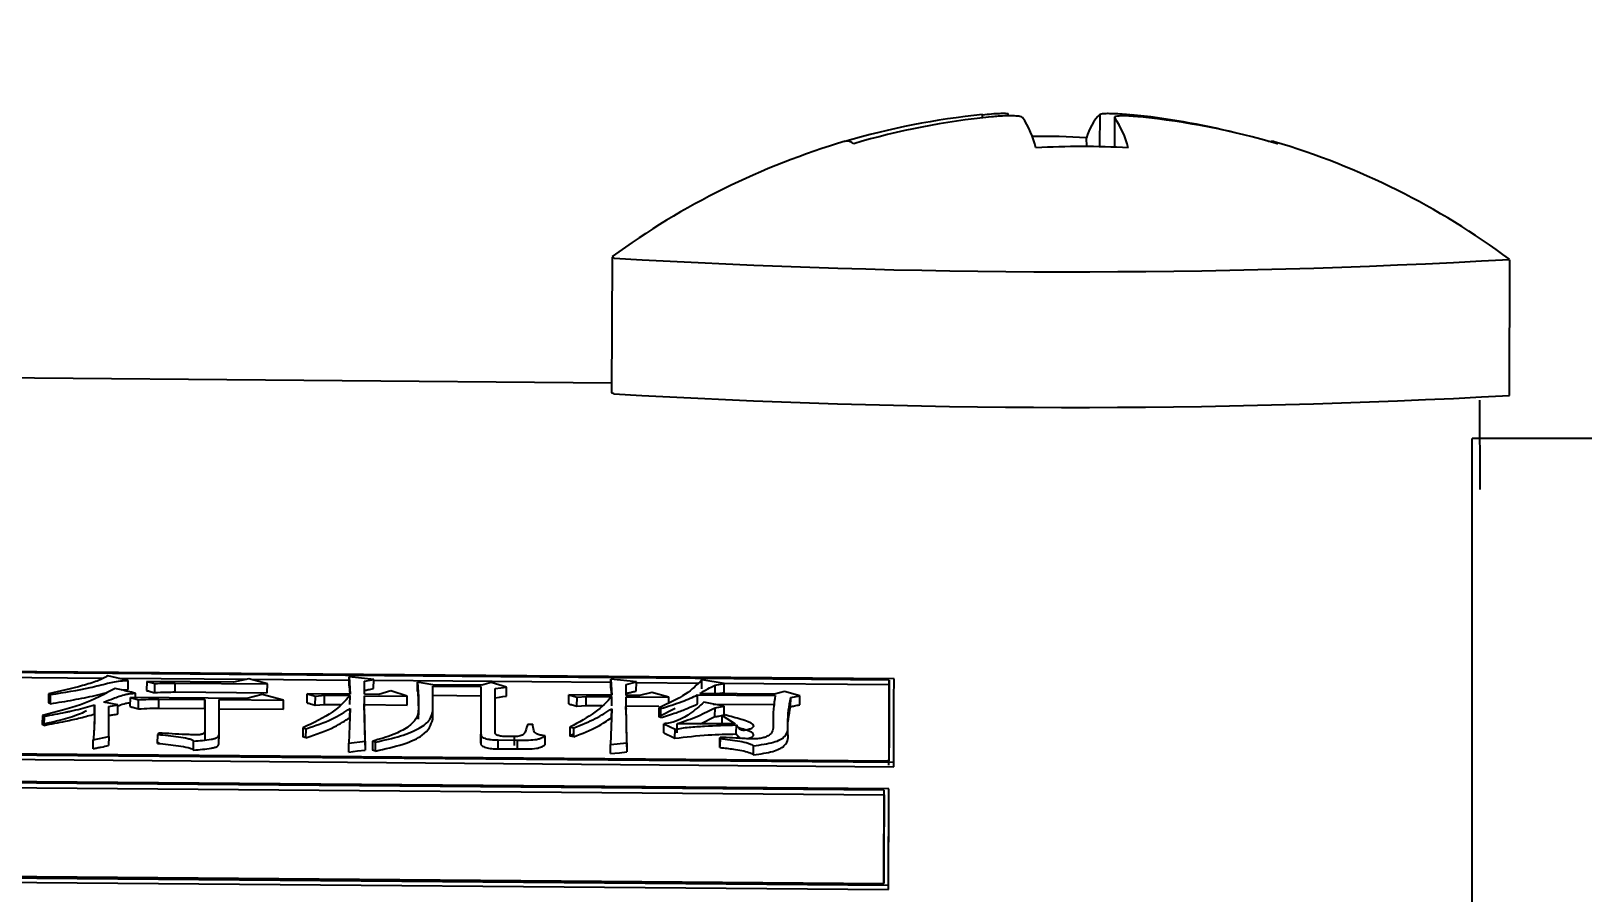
# Model space of a CAD drawing. Header units: millimetres. Extents: x 1726 to 4771, y 590 to 2743.
# Drawn here: x 2483.99 to 2500.41, y 2335.73 to 2344.85 of the extents above; entities that cross this region are included whole.
import ezdxf

# ---------------------------------------------------------------- set-up
doc = ezdxf.new("R2010")
doc.units = ezdxf.units.MM
doc.layers.add('AM_5', color=3, linetype='Continuous', lineweight=25)
doc.styles.add('SLDTEXTSTYLE1', font='txt.shx', dxfattribs={"width": 0.7, "bigfont": 'gbcbig.shx'})
doc.dimstyles.new('SLDDIMSTYLE12$0', dxfattribs={"dimtxt": 12, "dimasz": 10, "dimexe": 0, "dimexo": 0.0625, "dimgap": 0.875, "dimtad": 1, "dimdec": 1, "dimlfac": 1.8, "dimrnd": 1e-09, "dimzin": 12, "dimdsep": 46, "dimtxsty": 'SLDTEXTSTYLE1', "dimcen": 0.09, "dimdle": 8.16, "dimclrd": 3, "dimclre": 3, "dimadec": 0, "dimazin": 3, "dimtfac": 1, "dimtdec": 1, "dimtofl": 0, "dimtmove": 0, "dimatfit": 3, "dimfxl": 0, "dimfrac": 2, "dimtolj": 1, "dimlwd": 5, "dimlwe": 5, "dimarcsym": 0})

# ---------------------------------------------------------------- blocks, each defined once
blk = doc.blocks.new('*D50')
at = {"layer": 'AM_5', "color": 3, "lineweight": 5, "transparency": 16777216}
blk.add_line((2709.518, 2483.68), (2315.118, 2483.68), dxfattribs=at)
at = {"layer": 'AM_5', "color": 3, "linetype": 'Continuous', "lineweight": 5, "transparency": 16777216}
for p, q in [((2315.118, 2473.68), (2315.118, 2159.894)), ((2721.194, 2149.894), (2315.118, 2149.894))]:
    blk.add_line(p, q, dxfattribs=at)
at = {"layer": 'AM_5', "color": 3, "transparency": 16777216}
for points in [[(2313.452, 2473.68), (2316.785, 2473.68), (2315.118, 2483.68)], [(2313.452, 2159.894), (2316.785, 2159.894), (2315.118, 2149.894)]]:
    blk.add_solid(points, dxfattribs=at)
at = {"layer": 'Defpoints', "color": 0, "transparency": 16777216}
for p in [(2709.58, 2483.68), (2315.118, 2149.894), (2721.256, 2149.894)]:
    blk.add_point(p, dxfattribs=at)
at = {"layer": 'AM_5', "color": 0, "transparency": 16777216, "insert": (2300.529, 2316.787), "char_height": 12, "attachment_point": 5, "rotation": 90, "style": 'SLDTEXTSTYLE1'}
blk.add_mtext('\\A1;{\\H2.28571x;335}', dxfattribs=at)

msp = doc.modelspace()

# ---------------------------------------------------------------- linework, layer by layer
at = {"color": 7, "linetype": 'Continuous', "lineweight": 25}
for p, q in [((2494.056, 2343.928), (2494.056, 2343.961)), ((2494.327, 2343.948), (2494.327, 2343.97)), ((2495.3, 2343.622), (2495.301, 2343.968)), ((2495.454, 2343.934), (2495.453, 2343.617)), ((2495.455, 2343.931), (2495.454, 2343.617)), ((2495.162, 2343.624), (2495.157, 2343.717)), ((2490.136, 2342.455), (2490.132, 2341.018)), ((2490.159, 2342.444), (2490.138, 2342.459)), ((2499.632, 2340.99), (2499.636, 2342.427)), ((2490.132, 2341.121), (2462.602, 2341.351)), ((2490.154, 2341.008), (2490.132, 2341.018)), ((2499.323, 2339.997), (2499.318, 2340.941)), ((2497.381, 2340.894), (2497.381, 2340.903)), ((2508.543, 2340.534), (2499.237, 2340.534)), ((2499.237, 2279.921), (2499.237, 2340.534)), ((2493.121, 2337.992), (2471.138, 2338.175)), ((2493.07, 2337.979), (2471.188, 2338.162)), ((2482.942, 2338.016), (2484.752, 2338.001)), ((2485.017, 2337.975), (2484.801, 2338.025)), ((2484.912, 2338), (2486.273, 2337.988)), ((2485.016, 2337.88), (2485.017, 2337.975)), ((2485.212, 2337.965), (2485.211, 2337.869)), ((2485.212, 2337.965), (2485.299, 2337.942)), ((2486.132, 2337.957), (2485.212, 2337.965)), ((2486.294, 2337.993), (2486.132, 2337.957)), ((2486.489, 2337.94), (2486.294, 2337.993)), ((2486.313, 2337.988), (2487.354, 2337.979)), ((2487.353, 2337.919), (2487.354, 2338.015)), ((2487.354, 2338.015), (2487.364, 2337.83)), ((2487.614, 2337.985), (2487.354, 2338.015)), ((2487.516, 2337.966), (2487.614, 2337.985)), ((2487.516, 2337.829), (2487.516, 2337.966)), ((2487.613, 2337.889), (2487.614, 2337.985)), ((2487.614, 2337.977), (2490.123, 2337.956)), ((2488.078, 2337.862), (2488.079, 2337.958)), ((2488.079, 2337.958), (2488.089, 2337.801)), ((2488.241, 2337.929), (2488.079, 2337.958)), ((2490.123, 2337.989), (2490.134, 2337.818)), ((2490.394, 2337.959), (2490.123, 2337.989)), ((2490.123, 2337.893), (2490.123, 2337.989)), ((2490.285, 2337.934), (2490.394, 2337.959)), ((2490.393, 2337.863), (2490.394, 2337.959)), ((2491.085, 2337.885), (2491.086, 2337.981)), ((2491.324, 2337.942), (2491.086, 2337.981)), ((2493.07, 2337.979), (2493.07, 2337.932)), ((2484.173, 2337.833), (2484.172, 2337.738)), ((2484.173, 2337.833), (2484.195, 2337.825)), ((2484.194, 2337.729), (2484.195, 2337.825)), ((2484.944, 2337.875), (2485.016, 2337.88)), ((2485.038, 2337.699), (2485.039, 2337.794)), ((2485.039, 2337.794), (2485.125, 2337.77)), ((2486.272, 2337.784), (2485.039, 2337.794)), ((2485.093, 2337.794), (2485.093, 2337.84)), ((2485.298, 2337.846), (2485.299, 2337.942)), ((2485.514, 2337.853), (2485.515, 2337.948)), ((2485.514, 2337.853), (2486.488, 2337.845)), ((2485.515, 2337.948), (2486.489, 2337.94)), ((2486.434, 2337.826), (2486.272, 2337.784)), ((2486.661, 2337.766), (2486.434, 2337.826)), ((2486.488, 2337.845), (2486.489, 2337.94)), ((2486.909, 2337.738), (2486.91, 2337.834)), ((2486.91, 2337.834), (2486.997, 2337.81)), ((2487.364, 2337.83), (2486.91, 2337.834)), ((2486.996, 2337.714), (2486.997, 2337.81)), ((2486.997, 2337.81), (2487.094, 2337.818)), ((2487.093, 2337.722), (2487.094, 2337.818)), ((2487.094, 2337.818), (2487.364, 2337.816)), ((2487.363, 2337.72), (2487.364, 2337.816)), ((2487.667, 2337.827), (2487.516, 2337.829)), ((2487.516, 2337.814), (2487.97, 2337.81)), ((2487.797, 2337.864), (2487.667, 2337.827)), ((2487.97, 2337.81), (2487.797, 2337.864)), ((2487.969, 2337.715), (2487.97, 2337.81)), ((2488.088, 2337.705), (2488.089, 2337.801)), ((2488.089, 2337.801), (2488.089, 2337.661)), ((2488.24, 2337.659), (2488.241, 2337.914)), ((2488.76, 2337.924), (2488.241, 2337.929)), ((2488.241, 2337.914), (2488.749, 2337.91)), ((2488.241, 2337.819), (2488.748, 2337.814)), ((2488.749, 2337.91), (2488.747, 2337.406)), ((2488.748, 2337.814), (2488.747, 2337.311)), ((2488.749, 2337.91), (2488.748, 2337.814)), ((2488.858, 2337.955), (2488.76, 2337.924)), ((2489.02, 2337.905), (2488.858, 2337.955)), ((2488.899, 2337.426), (2488.901, 2337.889)), ((2488.901, 2337.889), (2489.02, 2337.905)), ((2489.019, 2337.809), (2489.02, 2337.905)), ((2489.678, 2337.727), (2489.679, 2337.822)), ((2489.679, 2337.822), (2489.766, 2337.798)), ((2490.134, 2337.818), (2489.679, 2337.822)), ((2489.765, 2337.703), (2489.766, 2337.798)), ((2489.766, 2337.798), (2489.863, 2337.806)), ((2489.862, 2337.711), (2489.863, 2337.806)), ((2489.863, 2337.806), (2490.133, 2337.804)), ((2490.133, 2337.708), (2490.133, 2337.804)), ((2490.285, 2337.817), (2490.285, 2337.934)), ((2490.426, 2337.816), (2490.285, 2337.817)), ((2490.285, 2337.803), (2490.739, 2337.799)), ((2490.394, 2337.954), (2491.048, 2337.948)), ((2490.556, 2337.849), (2490.426, 2337.816)), ((2490.739, 2337.799), (2490.556, 2337.849)), ((2490.739, 2337.742), (2490.739, 2337.799)), ((2491.041, 2337.727), (2491.042, 2337.822)), ((2491.042, 2337.822), (2491.864, 2337.815)), ((2491.854, 2337.83), (2491.064, 2337.837)), ((2491.226, 2337.926), (2491.324, 2337.942)), ((2491.226, 2337.835), (2491.226, 2337.926)), ((2491.3, 2337.946), (2493.07, 2337.932)), ((2491.323, 2337.847), (2491.324, 2337.942)), ((2491.962, 2337.858), (2491.854, 2337.83)), ((2492.124, 2337.813), (2491.962, 2337.858)), ((2492.026, 2337.698), (2492.027, 2337.794)), ((2492.027, 2337.794), (2492.124, 2337.813)), ((2492.123, 2337.718), (2492.124, 2337.813)), ((2484.194, 2337.729), (2484.172, 2337.738)), ((2484.659, 2337.62), (2484.66, 2337.716)), ((2484.908, 2337.717), (2484.757, 2337.747)), ((2484.81, 2337.381), (2484.811, 2337.7)), ((2484.811, 2337.7), (2484.908, 2337.717)), ((2484.908, 2337.621), (2484.908, 2337.717)), ((2485.124, 2337.675), (2485.125, 2337.77)), ((2485.341, 2337.777), (2485.828, 2337.773)), ((2485.341, 2337.682), (2485.341, 2337.777)), ((2485.341, 2337.682), (2485.827, 2337.678)), ((2485.827, 2337.678), (2485.826, 2337.338)), ((2485.828, 2337.773), (2485.827, 2337.433)), ((2485.827, 2337.678), (2485.828, 2337.773)), ((2485.978, 2337.402), (2485.98, 2337.772)), ((2485.979, 2337.676), (2486.66, 2337.671)), ((2485.98, 2337.772), (2486.661, 2337.766)), ((2486.66, 2337.671), (2486.661, 2337.766)), ((2487.093, 2337.722), (2487.262, 2337.721)), ((2487.364, 2337.678), (2487.352, 2337.313)), ((2487.363, 2337.583), (2487.364, 2337.678)), ((2487.525, 2337.334), (2487.515, 2337.726)), ((2487.515, 2337.719), (2487.969, 2337.715)), ((2487.515, 2337.678), (2487.516, 2337.554)), ((2488.088, 2337.705), (2488.088, 2337.613)), ((2488.088, 2337.565), (2488.089, 2337.661)), ((2488.239, 2337.564), (2488.24, 2337.659)), ((2489.862, 2337.711), (2490.031, 2337.709)), ((2490.133, 2337.676), (2490.121, 2337.296)), ((2490.132, 2337.581), (2490.133, 2337.676)), ((2490.284, 2337.707), (2490.631, 2337.704)), ((2490.294, 2337.314), (2490.285, 2337.716)), ((2490.631, 2337.686), (2490.63, 2337.591)), ((2490.805, 2337.678), (2490.63, 2337.591)), ((2490.652, 2337.677), (2490.631, 2337.686)), ((2490.651, 2337.582), (2490.652, 2337.677)), ((2491.323, 2337.704), (2491.107, 2337.744)), ((2491.207, 2337.725), (2491.863, 2337.72)), ((2491.225, 2337.592), (2491.226, 2337.687)), ((2491.226, 2337.687), (2491.323, 2337.704)), ((2491.322, 2337.609), (2491.323, 2337.704)), ((2484.108, 2337.605), (2484.107, 2337.509)), ((2484.128, 2337.5), (2484.107, 2337.509)), ((2484.108, 2337.605), (2484.129, 2337.596)), ((2484.128, 2337.5), (2484.129, 2337.596)), ((2484.659, 2337.62), (2484.659, 2337.59)), ((2486.865, 2337.473), (2486.898, 2337.464)), ((2486.865, 2337.473), (2486.865, 2337.378)), ((2486.897, 2337.369), (2486.898, 2337.464)), ((2489.245, 2337.514), (2489.299, 2337.513)), ((2489.689, 2337.48), (2489.688, 2337.385)), ((2489.689, 2337.48), (2489.732, 2337.474)), ((2489.731, 2337.379), (2489.732, 2337.474)), ((2490.651, 2337.582), (2490.63, 2337.591)), ((2490.683, 2337.422), (2490.684, 2337.517)), ((2490.684, 2337.517), (2490.803, 2337.459)), ((2490.824, 2337.421), (2490.825, 2337.516)), ((2491.441, 2337.517), (2490.825, 2337.516)), ((2491.071, 2337.516), (2491.225, 2337.592)), ((2491.3, 2337.516), (2491.301, 2337.604)), ((2491.301, 2337.604), (2491.334, 2337.61)), ((2491.301, 2337.604), (2491.441, 2337.517)), ((2491.451, 2337.409), (2491.452, 2337.505)), ((2471.185, 2337.308), (2493.067, 2337.125)), ((2484.647, 2337.348), (2484.81, 2337.381)), ((2484.647, 2337.253), (2484.647, 2337.348)), ((2484.81, 2337.381), (2484.809, 2337.286)), ((2485.328, 2337.309), (2485.329, 2337.404)), ((2485.328, 2337.309), (2485.339, 2337.324)), ((2485.34, 2337.419), (2485.329, 2337.404)), ((2485.707, 2337.238), (2485.707, 2337.333)), ((2485.827, 2337.433), (2485.826, 2337.338)), ((2485.977, 2337.307), (2485.978, 2337.402)), ((2486.897, 2337.369), (2486.865, 2337.378)), ((2487.351, 2337.218), (2487.352, 2337.313)), ((2487.352, 2337.313), (2487.525, 2337.334)), ((2487.522, 2337.336), (2487.524, 2337.239)), ((2487.525, 2337.334), (2487.524, 2337.239)), ((2487.6, 2337.333), (2487.6, 2337.238)), ((2487.633, 2337.323), (2487.6, 2337.333)), ((2487.632, 2337.228), (2487.633, 2337.323)), ((2488.747, 2337.311), (2488.747, 2337.406)), ((2488.93, 2337.251), (2488.931, 2337.346)), ((2488.931, 2337.346), (2489.137, 2337.345)), ((2489.104, 2337.382), (2489.007, 2337.383)), ((2489.103, 2337.287), (2489.104, 2337.382)), ((2489.136, 2337.25), (2489.137, 2337.345)), ((2489.428, 2337.293), (2489.429, 2337.388)), ((2489.731, 2337.41), (2489.688, 2337.385)), ((2489.731, 2337.379), (2489.688, 2337.385)), ((2490.121, 2337.296), (2490.294, 2337.314)), ((2490.291, 2337.319), (2490.293, 2337.219)), ((2490.294, 2337.314), (2490.293, 2337.219)), ((2490.802, 2337.364), (2490.803, 2337.459)), ((2491.278, 2337.361), (2491.279, 2337.373)), ((2491.279, 2337.373), (2491.278, 2337.278)), ((2491.278, 2337.266), (2491.278, 2337.361)), ((2471.135, 2337.293), (2493.117, 2337.11)), ((2471.135, 2337.245), (2493.117, 2337.062)), ((2487.632, 2337.228), (2487.6, 2337.238)), ((2488.93, 2337.251), (2489.136, 2337.25)), ((2490.12, 2337.202), (2490.121, 2337.296)), ((2491.278, 2337.266), (2491.278, 2337.278)), ((2491.634, 2337.189), (2491.635, 2337.284)), ((2493.066, 2336.827), (2471.084, 2337.01)), ((2493.016, 2336.813), (2471.134, 2336.995)), ((2493.067, 2337.078), (2493.067, 2337.125)), ((2493.117, 2337.062), (2493.117, 2337.11)), ((2471.133, 2336.948), (2493.016, 2336.765)), ((2493.016, 2336.765), (2493.016, 2336.813)), ((2493.062, 2335.878), (2493.066, 2336.779)), ((2471.079, 2335.992), (2493.062, 2335.809)), ((2471.129, 2336.008), (2493.012, 2335.826)), ((2471.079, 2335.945), (2493.061, 2335.762)), ((2493.061, 2335.762), (2493.062, 2335.809)), ((2493.061, 2335.762), (2493.061, 2335.802))]:
    msp.add_line(p, q, dxfattribs=at)
at = {"color": 7, "linetype": 'Continuous', "lineweight": 25, "flags": 128}
for points in [[(2488.9, 2337.793), (2488.945, 2337.799), (2488.982, 2337.804), (2489.019, 2337.809)], [(2486.996, 2337.714), (2487.044, 2337.718), (2487.093, 2337.722)], [(2489.765, 2337.703), (2489.814, 2337.707), (2489.862, 2337.711)], [(2487.351, 2337.218), (2487.397, 2337.224), (2487.444, 2337.229), (2487.524, 2337.239)], [(2490.12, 2337.202), (2490.167, 2337.206), (2490.215, 2337.211), (2490.293, 2337.219)]]:
    msp.add_lwpolyline(points, dxfattribs=at)
at = {"color": 7, "linetype": 'Continuous', "lineweight": 25}
for centre, radius, start, end in [((2494.839, 2336.075), 7.925, 95.6657, 106.419), ((2494.934, 2336.052), 7.925, 95.6657, 106.419), ((2493.62, 2343.357), 1.034, 14.2504, 33.7442), ((2495.72, 2343.56), 0.585, 135.8303, 164.4755), ((2494.596, 2343.356), 1.034, 14.2504, 33.7442), ((2494.838, 2336.095), 7.905, 76.1472, 84.2571), ((2494.933, 2336.072), 7.905, 73.4853, 84.2571), ((2494.662, 2334.924), 8.807, 86.782, 90.5192), ((2494.867, 2336.006), 8, 106.4256, 126.2328), ((2492.623, 2343.569), 0.111, 50.1204, 102.8884), ((2495.104, 2334.609), 9.015, 86.8608, 93.0624), ((2497.115, 2343.589), 0.09, 43.3042, 109.7046), ((2494.867, 2336.006), 8, 53.4278, 73.4592), ((2495.014, 2423.827), 81.528, 266.58574, 273.24818), ((2495.045, 2424.35), 83.486, 266.64199, 273.14962)]:
    msp.add_arc(centre, radius, start, end, dxfattribs=at)
for points, knots in [([(2494.056, 2343.961), (2494.089, 2343.964), (2494.155, 2343.971), (2494.24, 2343.976), (2494.299, 2343.976), (2494.326, 2343.974), (2494.325, 2343.971), (2494.325, 2343.97)], [0, 0, 0, 0, 0.2281776, 0.4564105, 0.6834198, 0.9099, 1, 1, 1, 1]), ([(2494.48, 2343.931), (2494.473, 2343.935), (2494.46, 2343.943), (2494.401, 2343.949), (2494.319, 2343.949), (2494.231, 2343.946), (2494.175, 2343.94), (2494.152, 2343.938)], [0, 0, 0, 0, 0.213879, 0.427809, 0.640593, 0.852881, 1, 1, 1, 1]), ([(2495.301, 2343.968), (2495.307, 2343.97), (2495.32, 2343.974), (2495.38, 2343.976), (2495.462, 2343.974), (2495.549, 2343.968), (2495.606, 2343.963), (2495.629, 2343.96)], [0, 0, 0, 0, 0.213879, 0.427809, 0.640593, 0.852881, 1, 1, 1, 1]), ([(2495.724, 2343.937), (2495.691, 2343.94), (2495.625, 2343.946), (2495.541, 2343.949), (2495.481, 2343.946), (2495.453, 2343.94), (2495.455, 2343.933), (2495.455, 2343.931)], [0, 0, 0, 0, 0.213879, 0.427809, 0.640593, 0.852881, 1, 1, 1, 1]), ([(2484.801, 2338.025), (2484.766, 2338.006), (2484.696, 2337.967), (2484.478, 2337.903), (2484.296, 2337.861), (2484.173, 2337.833)], [0, 0, 0, 0, 0.244211, 0.494059, 1, 1, 1, 1]), ([(2484.195, 2337.825), (2484.34, 2337.848), (2484.556, 2337.883), (2484.78, 2337.942), (2484.914, 2337.972), (2484.996, 2337.975), (2485.017, 2337.975)], [0, 0, 0, 0, 0.501457, 0.748784, 0.936077, 1, 1, 1, 1]), ([(2491.086, 2337.981), (2491.036, 2337.93), (2490.935, 2337.826), (2490.732, 2337.733), (2490.631, 2337.686)], [0, 0, 0, 0, 0.4967512, 1, 1, 1, 1]), ([(2493.067, 2337.125), (2493.068, 2337.217), (2493.068, 2337.402), (2493.069, 2337.688), (2493.07, 2337.876), (2493.07, 2337.979)], [0, 0, 0, 0, 0.309667, 0.619335, 1, 1, 1, 1]), ([(2493.117, 2337.11), (2493.118, 2337.203), (2493.118, 2337.388), (2493.119, 2337.684), (2493.12, 2337.88), (2493.121, 2337.992)], [0, 0, 0, 0, 0.300086, 0.600172, 1, 1, 1, 1]), ([(2484.877, 2337.891), (2484.768, 2337.831), (2484.572, 2337.721), (2484.251, 2337.641), (2484.108, 2337.605)], [0, 0, 0, 0, 0.553842, 1, 1, 1, 1]), ([(2484.194, 2337.729), (2484.275, 2337.742), (2484.438, 2337.769), (2484.633, 2337.808), (2484.74, 2337.834), (2484.777, 2337.844)], [0, 0, 0, 0, 0.396627, 0.793617, 1, 1, 1, 1]), ([(2484.757, 2337.747), (2484.79, 2337.759), (2484.844, 2337.78), (2484.919, 2337.808), (2484.977, 2337.827), (2485.039, 2337.837), (2485.075, 2337.839), (2485.093, 2337.84)], [0, 0, 0, 0, 0.335742, 0.553226, 0.772641, 0.885172, 1, 1, 1, 1]), ([(2485.093, 2337.84), (2485.066, 2337.847), (2485.017, 2337.858), (2484.945, 2337.875), (2484.899, 2337.886), (2484.877, 2337.891)], [0, 0, 0, 0, 0.369991, 0.684996, 1, 1, 1, 1]), ([(2485.211, 2337.869), (2485.224, 2337.866), (2485.244, 2337.861), (2485.273, 2337.853), (2485.29, 2337.848), (2485.298, 2337.846)], [0, 0, 0, 0, 0.428609, 0.714304, 1, 1, 1, 1]), ([(2485.298, 2337.846), (2485.338, 2337.849), (2485.409, 2337.853), (2485.482, 2337.853), (2485.514, 2337.853)], [0, 0, 0, 0, 0.558823, 1, 1, 1, 1]), ([(2485.299, 2337.942), (2485.334, 2337.944), (2485.405, 2337.949), (2485.478, 2337.948), (2485.515, 2337.948)], [0, 0, 0, 0, 0.498867, 1, 1, 1, 1]), ([(2487.364, 2337.816), (2487.31, 2337.756), (2487.202, 2337.636), (2486.978, 2337.528), (2486.865, 2337.473)], [0, 0, 0, 0, 0.497121, 1, 1, 1, 1]), ([(2487.353, 2337.919), (2487.356, 2337.899), (2487.359, 2337.869), (2487.36, 2337.839), (2487.361, 2337.83)], [0, 0, 0, 0, 0.691773, 1, 1, 1, 1]), ([(2487.515, 2337.726), (2487.516, 2337.742), (2487.516, 2337.772), (2487.516, 2337.801), (2487.516, 2337.814)], [0, 0, 0, 0, 0.56, 1, 1, 1, 1]), ([(2487.515, 2337.678), (2487.515, 2337.709), (2487.516, 2337.772), (2487.516, 2337.8), (2487.516, 2337.814)], [0, 0, 0, 0, 0.510039, 1, 1, 1, 1]), ([(2487.516, 2337.87), (2487.529, 2337.873), (2487.552, 2337.877), (2487.585, 2337.883), (2487.603, 2337.887), (2487.613, 2337.889)], [0, 0, 0, 0, 0.417131, 0.708566, 1, 1, 1, 1]), ([(2488.078, 2337.862), (2488.08, 2337.843), (2488.084, 2337.807), (2488.087, 2337.754), (2488.088, 2337.722), (2488.088, 2337.705)], [0, 0, 0, 0, 0.384139, 0.692048, 1, 1, 1, 1]), ([(2490.133, 2337.804), (2490.081, 2337.748), (2489.976, 2337.637), (2489.785, 2337.532), (2489.689, 2337.48)], [0, 0, 0, 0, 0.497559, 1, 1, 1, 1]), ([(2490.123, 2337.893), (2490.125, 2337.872), (2490.128, 2337.848), (2490.13, 2337.822), (2490.13, 2337.818)], [0, 0, 0, 0, 0.839426, 1, 1, 1, 1]), ([(2490.284, 2337.668), (2490.284, 2337.699), (2490.285, 2337.761), (2490.285, 2337.789), (2490.285, 2337.803)], [0, 0, 0, 0, 0.510364, 1, 1, 1, 1]), ([(2490.285, 2337.839), (2490.298, 2337.841), (2490.322, 2337.847), (2490.358, 2337.855), (2490.381, 2337.86), (2490.393, 2337.863)], [0, 0, 0, 0, 0.359165, 0.679583, 1, 1, 1, 1]), ([(2490.285, 2337.716), (2490.285, 2337.732), (2490.285, 2337.761), (2490.285, 2337.79), (2490.285, 2337.803)], [0, 0, 0, 0, 0.56, 1, 1, 1, 1]), ([(2490.652, 2337.677), (2490.731, 2337.702), (2490.875, 2337.747), (2490.99, 2337.799), (2491.042, 2337.822)], [0, 0, 0, 0, 0.5414486, 1, 1, 1, 1]), ([(2491.064, 2337.837), (2491.092, 2337.853), (2491.144, 2337.883), (2491.2, 2337.913), (2491.226, 2337.926)], [0, 0, 0, 0, 0.532976, 1, 1, 1, 1]), ([(2491.252, 2337.835), (2491.257, 2337.836), (2491.272, 2337.838), (2491.296, 2337.842), (2491.314, 2337.845), (2491.323, 2337.847)], [0, 0, 0, 0, 0.233952, 0.616976, 1, 1, 1, 1]), ([(2491.864, 2337.815), (2491.85, 2337.72), (2491.83, 2337.59), (2491.85, 2337.439), (2491.788, 2337.385), (2491.733, 2337.366), (2491.677, 2337.357), (2491.612, 2337.356), (2491.479, 2337.364), (2491.367, 2337.369), (2491.279, 2337.373)], [0, 0, 0, 0, 0.489233, 0.672718, 0.735367, 0.76608, 0.796242, 0.828596, 0.864188, 1, 1, 1, 1]), ([(2491.635, 2337.284), (2491.71, 2337.294), (2491.82, 2337.31), (2491.922, 2337.348), (2492.006, 2337.415), (2491.987, 2337.571), (2492.011, 2337.705), (2492.027, 2337.794)], [0, 0, 0, 0, 0.132026, 0.196101, 0.258534, 0.505562, 1, 1, 1, 1]), ([(2493.07, 2337.932), (2493.07, 2337.85), (2493.069, 2337.688), (2493.068, 2337.42), (2493.067, 2337.228), (2493.067, 2337.125)], [0, 0, 0, 0, 0.317084, 0.634169, 1, 1, 1, 1]), ([(2484.576, 2337.654), (2484.556, 2337.643), (2484.44, 2337.586), (2484.257, 2337.544), (2484.107, 2337.509)], [0, 0, 0, 0, 0.180598, 1, 1, 1, 1]), ([(2484.129, 2337.596), (2484.205, 2337.61), (2484.283, 2337.624), (2484.36, 2337.641), (2484.369, 2337.643), (2484.378, 2337.645), (2484.387, 2337.646), (2484.396, 2337.648), (2484.421, 2337.654), (2484.515, 2337.675), (2484.595, 2337.697), (2484.66, 2337.716)], [0, 0, 0, 0, 0.400377, 0.412885, 0.425393, 0.450409, 0.462917, 0.475426, 0.500442, 0.600512, 1, 1, 1, 1]), ([(2484.66, 2337.716), (2484.66, 2337.703), (2484.66, 2337.688), (2484.66, 2337.672), (2484.66, 2337.667), (2484.66, 2337.663), (2484.66, 2337.658), (2484.66, 2337.651), (2484.66, 2337.645), (2484.66, 2337.638), (2484.66, 2337.634), (2484.66, 2337.629), (2484.66, 2337.624), (2484.66, 2337.617), (2484.66, 2337.609), (2484.659, 2337.599), (2484.659, 2337.586), (2484.659, 2337.573), (2484.659, 2337.56), (2484.659, 2337.551), (2484.658, 2337.541), (2484.658, 2337.528), (2484.658, 2337.514), (2484.657, 2337.501), (2484.657, 2337.491), (2484.656, 2337.482), (2484.656, 2337.472), (2484.655, 2337.458), (2484.654, 2337.445), (2484.653, 2337.432), (2484.653, 2337.422), (2484.652, 2337.412), (2484.652, 2337.404), (2484.651, 2337.397), (2484.651, 2337.392), (2484.65, 2337.387), (2484.65, 2337.38), (2484.649, 2337.374), (2484.649, 2337.367), (2484.648, 2337.362), (2484.648, 2337.356), (2484.648, 2337.351), (2484.647, 2337.348)], [0, 0, 0, 0, 0.10711, 0.120499, 0.133888, 0.147276, 0.160665, 0.174054, 0.200831, 0.21422, 0.227609, 0.240998, 0.254386, 0.267775, 0.294553, 0.32133, 0.348108, 0.401663, 0.42844, 0.455218, 0.481995, 0.508773, 0.562328, 0.589105, 0.615883, 0.64266, 0.669438, 0.696215, 0.74977, 0.776548, 0.803325, 0.830103, 0.85688, 0.870269, 0.883658, 0.897047, 0.910435, 0.937213, 0.950602, 0.96399, 0.977379, 1, 1, 1, 1]), ([(2484.908, 2337.708), (2484.912, 2337.709), (2484.937, 2337.719), (2484.976, 2337.732), (2485.022, 2337.738), (2485.038, 2337.741)], [0, 0, 0, 0, 0.0991, 0.699048, 1, 1, 1, 1]), ([(2485.038, 2337.699), (2485.05, 2337.695), (2485.071, 2337.69), (2485.099, 2337.682), (2485.116, 2337.677), (2485.124, 2337.675)], [0, 0, 0, 0, 0.4286106, 0.7143047, 1, 1, 1, 1]), ([(2485.124, 2337.675), (2485.164, 2337.677), (2485.235, 2337.682), (2485.308, 2337.682), (2485.341, 2337.682)], [0, 0, 0, 0, 0.558823, 1, 1, 1, 1]), ([(2485.125, 2337.77), (2485.16, 2337.773), (2485.231, 2337.777), (2485.305, 2337.777), (2485.341, 2337.777)], [0, 0, 0, 0, 0.498867, 1, 1, 1, 1]), ([(2486.898, 2337.464), (2486.995, 2337.497), (2487.186, 2337.561), (2487.305, 2337.64), (2487.364, 2337.678)], [0, 0, 0, 0, 0.504453, 1, 1, 1, 1]), ([(2486.909, 2337.738), (2486.922, 2337.735), (2486.942, 2337.729), (2486.971, 2337.721), (2486.987, 2337.717), (2486.996, 2337.714)], [0, 0, 0, 0, 0.428612, 0.714306, 1, 1, 1, 1]), ([(2487.525, 2337.334), (2487.523, 2337.4), (2487.521, 2337.49), (2487.519, 2337.586), (2487.517, 2337.654), (2487.516, 2337.667), (2487.515, 2337.678)], [0, 0, 0, 0, 0.498567, 0.668599, 0.747849, 1, 1, 1, 1]), ([(2488.089, 2337.661), (2488.084, 2337.63), (2488.074, 2337.57), (2487.984, 2337.481), (2487.83, 2337.398), (2487.678, 2337.355), (2487.6, 2337.333)], [0, 0, 0, 0, 0.245487, 0.49251, 0.743419, 1, 1, 1, 1]), ([(2487.633, 2337.323), (2487.726, 2337.343), (2487.909, 2337.383), (2488.107, 2337.467), (2488.223, 2337.561), (2488.234, 2337.627), (2488.24, 2337.659)], [0, 0, 0, 0, 0.258234, 0.509748, 0.755949, 1, 1, 1, 1]), ([(2489.678, 2337.727), (2489.691, 2337.723), (2489.711, 2337.718), (2489.74, 2337.71), (2489.757, 2337.705), (2489.765, 2337.703)], [0, 0, 0, 0, 0.428612, 0.714306, 1, 1, 1, 1]), ([(2489.732, 2337.474), (2489.812, 2337.506), (2489.971, 2337.569), (2490.079, 2337.64), (2490.133, 2337.676)], [0, 0, 0, 0, 0.5030941, 1, 1, 1, 1]), ([(2490.294, 2337.314), (2490.292, 2337.382), (2490.29, 2337.484), (2490.288, 2337.595), (2490.286, 2337.643), (2490.286, 2337.659), (2490.285, 2337.671), (2490.285, 2337.683), (2490.284, 2337.673), (2490.284, 2337.668)], [0, 0, 0, 0, 0.496744, 0.745118, 0.829845, 0.854799, 0.869312, 0.93209, 1, 1, 1, 1]), ([(2490.651, 2337.582), (2490.707, 2337.599), (2490.809, 2337.63), (2490.935, 2337.679), (2491.006, 2337.711), (2491.041, 2337.727)], [0, 0, 0, 0, 0.381252, 0.689942, 1, 1, 1, 1]), ([(2491.107, 2337.744), (2491.061, 2337.702), (2490.979, 2337.63), (2490.85, 2337.551), (2490.732, 2337.52), (2490.694, 2337.518), (2490.684, 2337.517)], [0, 0, 0, 0, 0.494165, 0.869161, 0.966217, 1, 1, 1, 1]), ([(2490.825, 2337.516), (2490.901, 2337.543), (2491.052, 2337.597), (2491.168, 2337.657), (2491.226, 2337.687)], [0, 0, 0, 0, 0.502347, 1, 1, 1, 1]), ([(2491.634, 2337.189), (2491.707, 2337.199), (2491.848, 2337.218), (2492.015, 2337.305), (2491.981, 2337.474), (2492.008, 2337.609), (2492.026, 2337.698)], [0, 0, 0, 0, 0.127764, 0.249157, 0.505692, 1, 1, 1, 1]), ([(2492.026, 2337.698), (2492.039, 2337.701), (2492.062, 2337.706), (2492.095, 2337.712), (2492.114, 2337.716), (2492.123, 2337.718)], [0, 0, 0, 0, 0.420135, 0.710068, 1, 1, 1, 1]), ([(2484.128, 2337.5), (2484.204, 2337.515), (2484.335, 2337.539), (2484.514, 2337.579), (2484.611, 2337.606), (2484.659, 2337.62)], [0, 0, 0, 0, 0.400541, 0.699142, 1, 1, 1, 1]), ([(2484.659, 2337.601), (2484.659, 2337.601), (2484.659, 2337.601), (2484.658, 2337.539), (2484.656, 2337.489), (2484.655, 2337.456)], [0, 0, 0, 0, 0.073822, 0.396948, 1, 1, 1, 1]), ([(2484.81, 2337.604), (2484.825, 2337.607), (2484.848, 2337.611), (2484.88, 2337.616), (2484.899, 2337.62), (2484.908, 2337.621)], [0, 0, 0, 0, 0.439881, 0.71994, 1, 1, 1, 1]), ([(2486.897, 2337.369), (2487.005, 2337.406), (2487.195, 2337.471), (2487.312, 2337.549), (2487.363, 2337.583)], [0, 0, 0, 0, 0.564212, 1, 1, 1, 1]), ([(2487.632, 2337.228), (2487.735, 2337.251), (2487.938, 2337.296), (2488.189, 2337.411), (2488.22, 2337.506), (2488.239, 2337.564)], [0, 0, 0, 0, 0.289468, 0.570368, 1, 1, 1, 1]), ([(2489.245, 2337.514), (2489.237, 2337.49), (2489.222, 2337.45), (2489.21, 2337.405), (2489.166, 2337.387), (2489.137, 2337.382), (2489.115, 2337.382), (2489.104, 2337.382)], [0, 0, 0, 0, 0.493872, 0.802594, 0.866234, 0.93227, 1, 1, 1, 1]), ([(2489.429, 2337.388), (2489.411, 2337.391), (2489.376, 2337.397), (2489.336, 2337.411), (2489.315, 2337.428), (2489.301, 2337.462), (2489.3, 2337.491), (2489.299, 2337.513)], [0, 0, 0, 0, 0.131971, 0.260261, 0.384427, 0.507933, 1, 1, 1, 1]), ([(2489.731, 2337.379), (2489.82, 2337.414), (2489.978, 2337.478), (2490.085, 2337.549), (2490.132, 2337.581)], [0, 0, 0, 0, 0.562949, 1, 1, 1, 1]), ([(2490.803, 2337.459), (2490.851, 2337.467), (2490.949, 2337.483), (2491.172, 2337.495), (2491.34, 2337.501), (2491.452, 2337.505)], [0, 0, 0, 0, 0.246103, 0.496572, 1, 1, 1, 1]), ([(2491.225, 2337.592), (2491.239, 2337.594), (2491.262, 2337.598), (2491.295, 2337.604), (2491.313, 2337.607), (2491.322, 2337.609)], [0, 0, 0, 0, 0.439858, 0.719929, 1, 1, 1, 1]), ([(2491.452, 2337.505), (2491.46, 2337.494), (2491.473, 2337.478), (2491.489, 2337.46), (2491.505, 2337.453), (2491.512, 2337.452), (2491.517, 2337.451), (2491.523, 2337.45), (2491.531, 2337.45), (2491.548, 2337.452), (2491.568, 2337.456), (2491.597, 2337.463), (2491.623, 2337.475), (2491.64, 2337.491), (2491.631, 2337.508), (2491.611, 2337.524), (2491.566, 2337.542), (2491.477, 2337.572), (2491.391, 2337.595), (2491.334, 2337.61)], [0, 0, 0, 0, 0.12083, 0.185578, 0.200463, 0.207293, 0.213836, 0.220353, 0.227161, 0.24221, 0.277123, 0.31159, 0.371541, 0.433275, 0.493638, 0.554959, 0.617623, 0.744187, 1, 1, 1, 1]), ([(2491.558, 2337.359), (2491.562, 2337.36), (2491.585, 2337.364), (2491.616, 2337.375), (2491.638, 2337.393), (2491.632, 2337.413), (2491.588, 2337.442), (2491.524, 2337.46), (2491.477, 2337.473)], [0, 0, 0, 0, 0.02645, 0.177994, 0.311418, 0.431764, 0.591096, 1, 1, 1, 1]), ([(2485.328, 2337.309), (2485.403, 2337.302), (2485.515, 2337.291), (2485.633, 2337.27), (2485.692, 2337.254), (2485.702, 2337.244), (2485.707, 2337.238)], [0, 0, 0, 0, 0.5101079, 0.771684, 0.888142, 1, 1, 1, 1]), ([(2485.329, 2337.404), (2485.403, 2337.397), (2485.514, 2337.386), (2485.633, 2337.366), (2485.683, 2337.352), (2485.702, 2337.342), (2485.706, 2337.336), (2485.707, 2337.333)], [0, 0, 0, 0, 0.508815, 0.759272, 0.881746, 0.941306, 1, 1, 1, 1]), ([(2485.827, 2337.433), (2485.826, 2337.426), (2485.826, 2337.418), (2485.809, 2337.409), (2485.797, 2337.405), (2485.783, 2337.402), (2485.762, 2337.399), (2485.731, 2337.399), (2485.684, 2337.401), (2485.553, 2337.406), (2485.435, 2337.413), (2485.34, 2337.419)], [0, 0, 0, 0, 0.115473, 0.14517, 0.175331, 0.205787, 0.236431, 0.299107, 0.364431, 0.490851, 1, 1, 1, 1]), ([(2485.707, 2337.333), (2485.772, 2337.338), (2485.852, 2337.345), (2485.935, 2337.361), (2485.972, 2337.377), (2485.976, 2337.392), (2485.978, 2337.402)], [0, 0, 0, 0, 0.515726, 0.641569, 0.763682, 1, 1, 1, 1]), ([(2485.707, 2337.238), (2485.771, 2337.243), (2485.852, 2337.25), (2485.936, 2337.267), (2485.972, 2337.283), (2485.975, 2337.298), (2485.977, 2337.307)], [0, 0, 0, 0, 0.5165724, 0.6477138, 0.7747847, 1, 1, 1, 1]), ([(2488.747, 2337.406), (2488.749, 2337.399), (2488.75, 2337.387), (2488.767, 2337.373), (2488.788, 2337.363), (2488.817, 2337.355), (2488.865, 2337.348), (2488.905, 2337.347), (2488.931, 2337.346)], [0, 0, 0, 0, 0.238558, 0.359397, 0.482171, 0.608306, 0.737736, 1, 1, 1, 1]), ([(2488.747, 2337.311), (2488.748, 2337.303), (2488.751, 2337.286), (2488.793, 2337.264), (2488.861, 2337.253), (2488.907, 2337.252), (2488.93, 2337.251)], [0, 0, 0, 0, 0.268078, 0.541055, 0.767668, 1, 1, 1, 1]), ([(2489.007, 2337.383), (2488.989, 2337.383), (2488.963, 2337.384), (2488.934, 2337.391), (2488.914, 2337.399), (2488.901, 2337.411), (2488.899, 2337.421), (2488.899, 2337.426)], [0, 0, 0, 0, 0.2632719, 0.391385, 0.5165545, 0.7591789, 1, 1, 1, 1]), ([(2489.137, 2337.345), (2489.2, 2337.343), (2489.278, 2337.342), (2489.358, 2337.355), (2489.396, 2337.369), (2489.416, 2337.38), (2489.429, 2337.388)], [0, 0, 0, 0, 0.514198, 0.639, 0.761004, 1, 1, 1, 1]), ([(2490.683, 2337.422), (2490.703, 2337.412), (2490.743, 2337.393), (2490.782, 2337.373), (2490.802, 2337.364)], [0, 0, 0, 0, 0.5, 1, 1, 1, 1]), ([(2490.802, 2337.364), (2490.918, 2337.377), (2491.127, 2337.402), (2491.352, 2337.407), (2491.451, 2337.409)], [0, 0, 0, 0, 0.555157, 1, 1, 1, 1]), ([(2491.278, 2337.361), (2491.35, 2337.353), (2491.457, 2337.341), (2491.564, 2337.317), (2491.613, 2337.299), (2491.628, 2337.289), (2491.635, 2337.284)], [0, 0, 0, 0, 0.509381, 0.758484, 0.880594, 1, 1, 1, 1]), ([(2491.451, 2337.409), (2491.46, 2337.397), (2491.472, 2337.382), (2491.487, 2337.366), (2491.494, 2337.363), (2491.495, 2337.362)], [0, 0, 0, 0, 0.752436, 0.965164, 1, 1, 1, 1]), ([(2484.647, 2337.253), (2484.661, 2337.256), (2484.689, 2337.262), (2484.743, 2337.273), (2484.783, 2337.281), (2484.809, 2337.286)], [0, 0, 0, 0, 0.25941, 0.51882, 1, 1, 1, 1]), ([(2489.136, 2337.25), (2489.17, 2337.25), (2489.237, 2337.25), (2489.335, 2337.253), (2489.394, 2337.273), (2489.417, 2337.286), (2489.428, 2337.293)], [0, 0, 0, 0, 0.289518, 0.57495, 0.789656, 1, 1, 1, 1]), ([(2491.278, 2337.266), (2491.326, 2337.26), (2491.406, 2337.252), (2491.51, 2337.234), (2491.589, 2337.216), (2491.619, 2337.198), (2491.634, 2337.189)], [0, 0, 0, 0, 0.348003, 0.570841, 0.789242, 1, 1, 1, 1]), ([(2493.012, 2335.826), (2493.012, 2335.932), (2493.013, 2336.144), (2493.015, 2336.474), (2493.016, 2336.692), (2493.016, 2336.813)], [0, 0, 0, 0, 0.309667, 0.619335, 1, 1, 1, 1]), ([(2493.062, 2335.809), (2493.062, 2335.915), (2493.063, 2336.127), (2493.065, 2336.469), (2493.066, 2336.697), (2493.066, 2336.827)], [0, 0, 0, 0, 0.300086, 0.600172, 1, 1, 1, 1]), ([(2493.016, 2336.765), (2493.015, 2336.687), (2493.015, 2336.529), (2493.013, 2336.22), (2493.012, 2335.98), (2493.011, 2335.826)], [0, 0, 0, 0, 0.262122, 0.524244, 1, 1, 1, 1])]:
    msp.add_open_spline(points, degree=3, knots=knots, dxfattribs=at)

# ---------------------------------------------------------------- dimensions: what is measured, and where the dimension line sits
at = {"layer": 'AM_5'}
dim = msp.add_linear_dim(base=(2315.118, 2149.894), p1=(2709.58, 2483.68), p2=(2721.256, 2149.894), angle=90, text='{\\H2.28571x;335}', dimstyle='SLDDIMSTYLE12$0', override={"dimlfac": 1}, dxfattribs=at)
dim.commit()
dim.dimension.update_dxf_attribs({"geometry": '*D50', "text_midpoint": (2300.529, 2316.787)})

doc.saveas('drawing.dxf')
